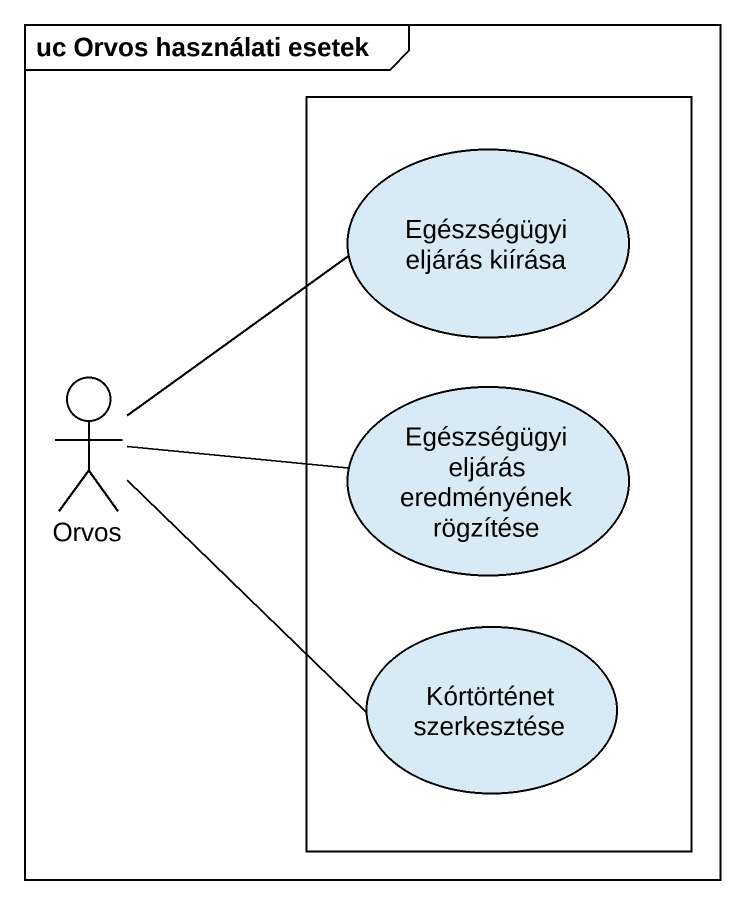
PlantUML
@startuml
mainframe uc Orvos használati esetek
rectangle " " as rectangle1 {
  usecase "Egészségügyi eljárás kiírása" as Egészségügyi_eljárás_kiírása
  usecase "Egészségügyi eljárás eredményének rögzítése" as Egészségügyi_eljárás
  usecase "Kórtörténet szerkesztése" as Kórtörténet_szerkesztése
}
actor Orvos
Orvos -up- Egészségügyi_eljárás_kiírása
Orvos -right- Egészségügyi_eljárás
Orvos -right- Kórtörténet_szerkesztése
@enduml
